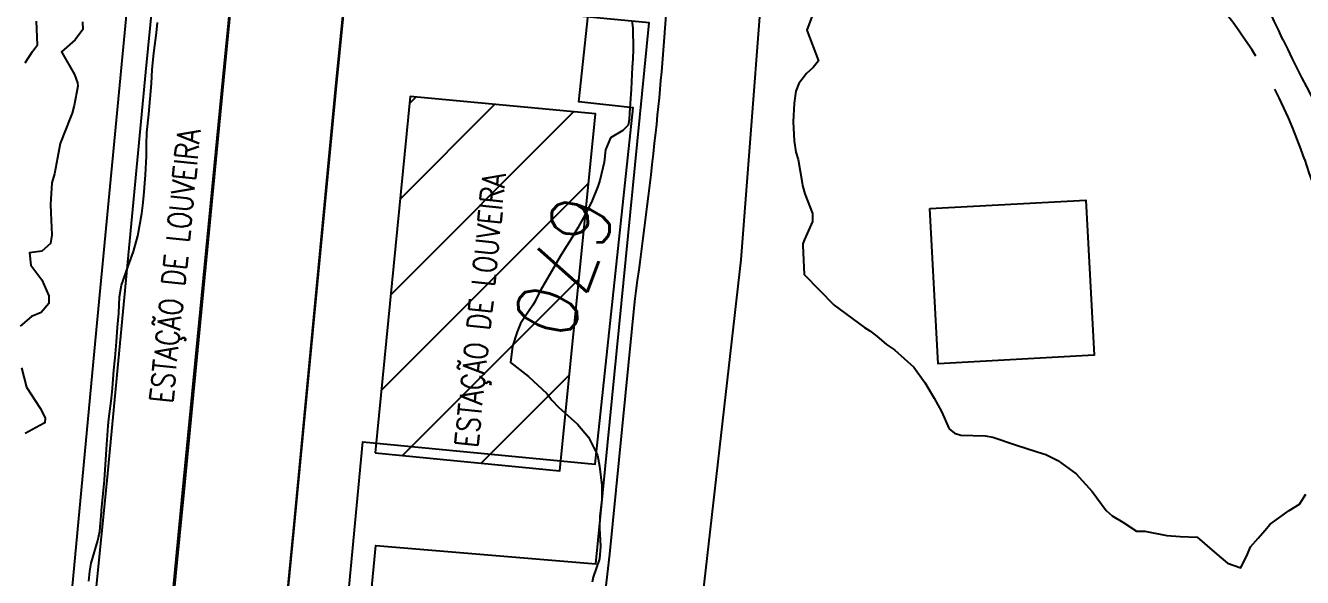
# Model space of a CAD drawing. Header units: metres. Extents: x 298520 to 308411, y 7433745 to 7450750.
# Drawn here: x 300379 to 300462.7, y 7445704.4 to 7445740.5 of the extents above; entities that cross this region are included whole.
import ezdxf
from ezdxf.enums import TextEntityAlignment as Align

# ---------------------------------------------------------------- set-up
doc = ezdxf.new("R2010")
doc.units = ezdxf.units.M
doc.header["$LTSCALE"] = 10
doc.linetypes.add('CONTINUO', pattern=[0])
doc.linetypes.add('DASHED', pattern=[0.75, 0.5, -0.25])
doc.layers.get('0').update_dxf_attribs({"color": 45})
for name, color, linetype in [('Cotas', 45, 'Continuous'), ('Curvas de Nivel 1m', 11, 'Continuous'), ('Curvas de Nivel 5m', 15, 'Continuous'), ('EDIFICAÇÃO', 30, 'Continuous'), ('Edificações', 30, 'Continuous'), ('Estação', 45, 'Continuous'), ('H_EDIFICAÇÃO', 30, 'Continuous'), ('PLATAFORMA', 45, 'Continuous'), ('TEXTO', 45, 'Continuous'), ('Vias Primárias', 230, 'Continuous'), ('Vias Secundárias', 230, 'DASHED')]:
    doc.layers.add(name, color=color, linetype=linetype)
doc.styles.add('ROMANS', font='romans', dxfattribs={"height": 0.2})
doc.styles.add('Style-STANDARD', font='STANDARD.shx')

# ---------------------------------------------------------------- blocks, each defined once
blk = doc.blocks.new('A29073715D04DEC18CF5C')
at = {"color": 132, "linetype": 'CONTINUO', "flags": 128}
for points in [[(-5.323, 17.304), (0.897, 23.525)], [(-4.708, 23.577), (-4.276, 24.008)], [(-5.939, 11.032), (6.07, 23.041)], [(-6.555, 4.759), (7.053, 18.366)], [(-5.161, 0.496), (6.422, 12.079)], [(0, 0), (5.792, 5.792)]]:
    blk.add_lwpolyline(points, dxfattribs=at)

msp = doc.modelspace()

# ---------------------------------------------------------------- linework, layer by layer
at = {"layer": 'Curvas de Nivel 1m', "elevation": 669, "flags": 128}
msp.add_lwpolyline([(300430.75, 7445741.702), (300430.213, 7445740.23), (300430.983, 7445738.222), (300430.629, 7445737.783), (300430.18, 7445737.391), (300429.673, 7445736.735), (300429.477, 7445736.24), (300429.366, 7445735.453), (300429.307, 7445734.243), (300429.369, 7445732.996), (300429.489, 7445732.239), (300429.638, 7445731.767), (300429.901, 7445730.233), (300429.917, 7445730.059), (300430.086, 7445729.515), (300430.585, 7445728.225), (300430.589, 7445727.701), (300430.047, 7445726.517), (300429.969, 7445726.306), (300429.951, 7445726.231), (300429.943, 7445726.133), (300430.023, 7445724.23), (300431.993, 7445722.21), (300433.979, 7445720.754), (300434.332, 7445720.54), (300434.799, 7445720.178), (300435.437, 7445719.637), (300435.964, 7445719.279), (300437.222, 7445718.147), (300437.938, 7445717.14), (300438.557, 7445716.13), (300439.033, 7445715.242), (300439.552, 7445714.115), (300439.899, 7445713.823), (300440.31, 7445713.693), (300441.896, 7445713.661), (300442.41, 7445713.57), (300443.888, 7445713.07), (300445.325, 7445712.605), (300445.879, 7445712.418), (300446.67, 7445712.032), (300447.864, 7445711.162), (300448.914, 7445710.009), (300449.84, 7445708.75), (300450.245, 7445708.402), (300450.943, 7445707.983), (300451.825, 7445707.41), (300452.38, 7445707.409), (300453.821, 7445707.13), (300454.703, 7445707.054), (300455.819, 7445707.005), (300457.1, 7445705.907), (300457.797, 7445705.297), (300458.683, 7445705.002), (300459.116, 7445705.887), (300459.309, 7445706.387), (300459.819, 7445706.947), (300460.258, 7445707.442), (300460.591, 7445707.869), (300461.842, 7445708.769), (300462.524, 7445709.165), (300462.945, 7445709.839)], dxfattribs=at)
at = {"layer": 'Curvas de Nivel 5m', "elevation": 670, "flags": 128}
for points in [[(300382.691, 7445740.795), (300382.72, 7445740.283), (300382.201, 7445739.602), (300381.304, 7445738.813), (300382.171, 7445737.345), (300382.374, 7445736.798), (300382.387, 7445736.572), (300382.148, 7445735.295), (300382.014, 7445734.802), (300381.922, 7445734.584), (300381.229, 7445732.819), (300381.059, 7445731.87), (300380.847, 7445730.822), (300380.686, 7445730.224), (300380.596, 7445728.825), (300380.618, 7445728.271), (300380.681, 7445726.824), (300380.594, 7445726.268), (300380.032, 7445725.757), (300379.22, 7445725.649), (300379.309, 7445724.837), (300380.013, 7445723.878), (300380.493, 7445722.825), (300380.488, 7445722.333), (300379.987, 7445721.736), (300379.351, 7445721.467), (300378.601, 7445720.844)], [(300378.92, 7445738.104), (300379.401, 7445738.838), (300379.744, 7445739.288), (300379.675, 7445740.835)], [(300383.103, 7445704.117), (300383.173, 7445704.789), (300383.267, 7445705.312), (300383.703, 7445706.782), (300383.819, 7445707.395), (300383.938, 7445708.673), (300383.947, 7445708.779), (300384.116, 7445710.511), (300384.136, 7445710.777), (300384.246, 7445712.408), (300384.267, 7445712.776), (300384.371, 7445714.303), (300384.421, 7445714.775), (300384.598, 7445716.098), (300384.659, 7445716.773), (300384.753, 7445717.96), (300384.832, 7445718.771), (300384.916, 7445719.818), (300384.998, 7445720.77), (300385.069, 7445721.687), (300385.119, 7445722.769), (300385.24, 7445723.538), (300385.688, 7445724.763), (300385.785, 7445725.003), (300386.033, 7445725.725), (300386.328, 7445726.756), (300386.594, 7445728.223), (300386.651, 7445728.751), (300386.708, 7445729.379), (300386.827, 7445730.749), (300386.886, 7445731.973), (300386.88, 7445732.749), (300386.914, 7445733.532), (300387.049, 7445734.746), (300387.139, 7445735.732), (300387.209, 7445736.744), (300387.267, 7445737.654), (300387.37, 7445738.742), (300387.541, 7445740.075), (300387.608, 7445740.739)], [(300418.725, 7445740.88), (300418.794, 7445740.371), (300418.817, 7445738.989), (300418.783, 7445738.371), (300418.743, 7445737.814), (300418.689, 7445736.372), (300418.573, 7445734.799), (300418.555, 7445734.374), (300418.494, 7445734.018), (300418.132, 7445733.671), (300417.32, 7445733.194), (300417, 7445732.391), (300416.904, 7445731.593), (300416.617, 7445730.395), (300416.491, 7445729.994), (300416.079, 7445728.96), (300415.889, 7445728.588), (300415.787, 7445728.403), (300415.181, 7445727.283), (300414.659, 7445726.414), (300414.421, 7445726.034), (300414.033, 7445725.406), (300413.45, 7445724.429), (300412.693, 7445723.123), (300412.355, 7445722.445), (300412.237, 7445722.209), (300411.994, 7445721.867), (300411.422, 7445721.015), (300411.212, 7445720.458), (300410.898, 7445719.526), (300410.77, 7445718.462), (300411.939, 7445717.551), (300413.16, 7445716.431), (300413.479, 7445715.987), (300413.914, 7445715.522), (300415.156, 7445714.407), (300415.895, 7445713.573), (300416.469, 7445712.394), (300416.608, 7445711.656), (300416.758, 7445710.391), (300416.758, 7445709.476), (300416.629, 7445708.392), (300416.609, 7445707.604), (300416.676, 7445706.391), (300416.605, 7445705.581), (300416.199, 7445704.396), (300416.124, 7445704.052)], [(300378.681, 7445718.107), (300379.022, 7445716.839), (300379.912, 7445715.461), (300380.233, 7445714.827), (300380.216, 7445714.51), (300379.898, 7445714.319), (300378.925, 7445713.808)]]:
    msp.add_lwpolyline(points, dxfattribs=at)
at = {"layer": 'EDIFICAÇÃO', "linetype": 'CONTINUO'}
msp.add_polyline3d([(300401.889, 7445712.528, 670.208), (300414.007, 7445711.363, 670.198), (300416.354, 7445734.765, 670.129), (300404.184, 7445735.904, 670.147)], close=True, dxfattribs=at)
at = {"layer": 'Edificações'}
msp.add_lwpolyline([(300438.272, 7445728.549), (300448.516, 7445729.099), (300449.062, 7445718.931), (300438.818, 7445718.381)], close=True, dxfattribs=at)
at = {"layer": 'Estação'}
msp.add_lwpolyline([(300404.614, 7445749.95), (300408.895, 7445793.068), (300391.072, 7445794.928), (300386.377, 7445749.95), (300383.596, 7445720.59), (300378.322, 7445664.35), (300396.321, 7445662.729), (300401.071, 7445713.262), (300416.328, 7445711.797), (300418.815, 7445735.154), (300415.255, 7445735.533), (300415.928, 7445741.855), (300403.734, 7445743.023)], close=True, dxfattribs=at)
at = {"layer": 'PLATAFORMA', "linetype": 'CONTINUO'}
for points in [[(300384.067, 7445656.762, 670.033), (300379.069, 7445657.237, 670.027), (300379.512, 7445662.218, 670.574), (300381.76, 7445685.311, 670.417), (300384.301, 7445710.717, 670.199), (300386.853, 7445737.478, 670.007), (300390.318, 7445772.752, 669.83), (300393.572, 7445805.693, 669.696), (300394.345, 7445813.728, 669.028), (300399.385, 7445813.175, 668.939)], [(300384.067, 7445656.762, 670.033), (300384.575, 7445661.741, 670.548), (300386.851, 7445684.862, 670.341), (300389.242, 7445709.893, 670.163), (300391.905, 7445736.968, 669.968), (300395.417, 7445772.347, 669.76), (300398.615, 7445805.277, 669.685), (300399.385, 7445813.175, 668.939)], [(300384.067, 7445656.762, 670.033), (300384.633, 7445661.672, 669.903), (300386.858, 7445684.854, 669.654), (300389.371, 7445709.965, 669.47), (300391.973, 7445736.963, 669.305), (300395.419, 7445772.31, 669.185), (300398.679, 7445805.224, 669.042), (300399.385, 7445813.175, 668.939)], [(300391.515, 7445656.186, 670.031), (300392.072, 7445661.554, 670.554), (300393.931, 7445680.493, 670.41), (300396.559, 7445707.359, 670.193), (300399.324, 7445736.341, 669.993), (300403.564, 7445779.129, 669.807), (300406.044, 7445804.491, 669.694), (300406.767, 7445812.486, 668.922)], [(300391.515, 7445656.186, 670.031), (300395.446, 7445655.73, 670.021), (300396.94, 7445660.826, 670.531), (300397.858, 7445664.922, 670.537), (300399.403, 7445679.949, 670.467), (300401.943, 7445706.469, 670.201), (300416.37, 7445705.257, 670.168), (300419.874, 7445740.717, 670.035), (300406.139, 7445742.029, 670.052), (300409.521, 7445778.602, 669.858), (300411.836, 7445803.947, 669.728), (300412.637, 7445811.923, 668.876), (300406.767, 7445812.486, 668.922)], [(300391.515, 7445656.186, 670.031), (300392.052, 7445661.509, 669.787), (300393.901, 7445680.537, 669.628), (300396.525, 7445707.436, 669.48), (300399.287, 7445736.349, 669.304), (300403.561, 7445779.113, 669.146), (300406.031, 7445804.525, 668.942), (300406.767, 7445812.486, 668.922)]]:
    msp.add_polyline3d(points, dxfattribs=at)
at = {"layer": 'Vias Primárias'}
for points in [[(300418.213, 7445651.877), (300420.249, 7445670.54), (300422.189, 7445691.429), (300423.272, 7445702.163), (300425.889, 7445725.181), (300427.808, 7445749.95), (300427.985, 7445755.906, 0.010388), (300428.135, 7445772.852, 0.033271), (300426.923, 7445788.888), (300426.514, 7445812.595, -0.058305), (300430.697, 7445854.595, 0.045041), (300434.085, 7445881.404, -0.093151)], [(300421.495, 7445749.95), (300421.05, 7445742.647, -0.011892), (300420.277, 7445733.521, -0.007941), (300418.895, 7445722.456), (300417.263, 7445705.901), (300414.05, 7445678.262), (300412.223, 7445659.234, -0.020374), (300410.747, 7445648.481, -0.188782), (300404.351, 7445638.059, -0.121812), (300400.739, 7445636.511, -0.12434), (300390.157, 7445637.412, -0.020994), (300380.331, 7445641.273, -0.168701), (300372.834, 7445648.267, -0.054165)]]:
    msp.add_lwpolyline(points, format="xyb", dxfattribs=at)
at = {"layer": 'Vias Secundárias'}
for points in [[(300519.752, 7445630.048, 0.03728), (300509.891, 7445654.616, 0.007732), (300501.054, 7445671.941, 0.028709), (300494.002, 7445683.587, -0.034313), (300492.077, 7445686.848, 0.022249), (300485.293, 7445698.998, 0.02438), (300476.929, 7445711.159, -0.066975), (300472.009, 7445719.802, 0.046118), (300466.73, 7445730.045, -0.031771), (300461.458, 7445739.592, 0.002518), (300459.09, 7445744.545), (300456.836, 7445749.198), (300453.328, 7445756.162, -0.044659), (300450.997, 7445762.044, 0.086523), (300445.873, 7445772.369, 0.04074), (300439.449, 7445779.772, 0.100074), (300431.727, 7445784.778, 0.077), (300427.327, 7445785.771)], [(300515.164, 7445630.94), (300512.511, 7445637.769, 0.025637), (300497.744, 7445670.671, 0.029696), (300478.263, 7445703.732, 0.008733), (300472.694, 7445711.711, -0.058), (300465.643, 7445724.289, -0.018605), (300462.844, 7445731.775, 0.092707), (300457.24, 7445741.9, -0.033724), (300452.043, 7445749.132, -0.10542), (300449.148, 7445755.835, 0.002829), (300448.317, 7445761.792, 0.121278), (300447.226, 7445764.48, -0.006086), (300441.941, 7445771.966, 0.156875), (300434.919, 7445777.381), (300427.865, 7445779.922)]]:
    msp.add_lwpolyline(points, format="xyb", dxfattribs=at)

# ---------------------------------------------------------------- block references
at = {"layer": 'H_EDIFICAÇÃO'}
msp.add_blockref('A29073715D04DEC18CF5C', (300408.846, 7445711.859), dxfattribs=at)

# ---------------------------------------------------------------- texts
at = {"layer": 'Cotas', "style": 'Style-STANDARD'}
msp.add_text('670', height=4, rotation=249.4931, dxfattribs=at).set_placement((300414.302, 7445724.786, 670), align=Align.MIDDLE_CENTER)
at = {"layer": 'TEXTO', "style": 'ROMANS', "width": 0.8}
for p in [(300388.589, 7445715.734), (300408.612, 7445712.846)]:
    msp.add_text('ESTAÇÃO DE LOUVEIRA', height=1.5, rotation=84.13693, dxfattribs=at).set_placement(p)

doc.saveas('drawing.dxf')
